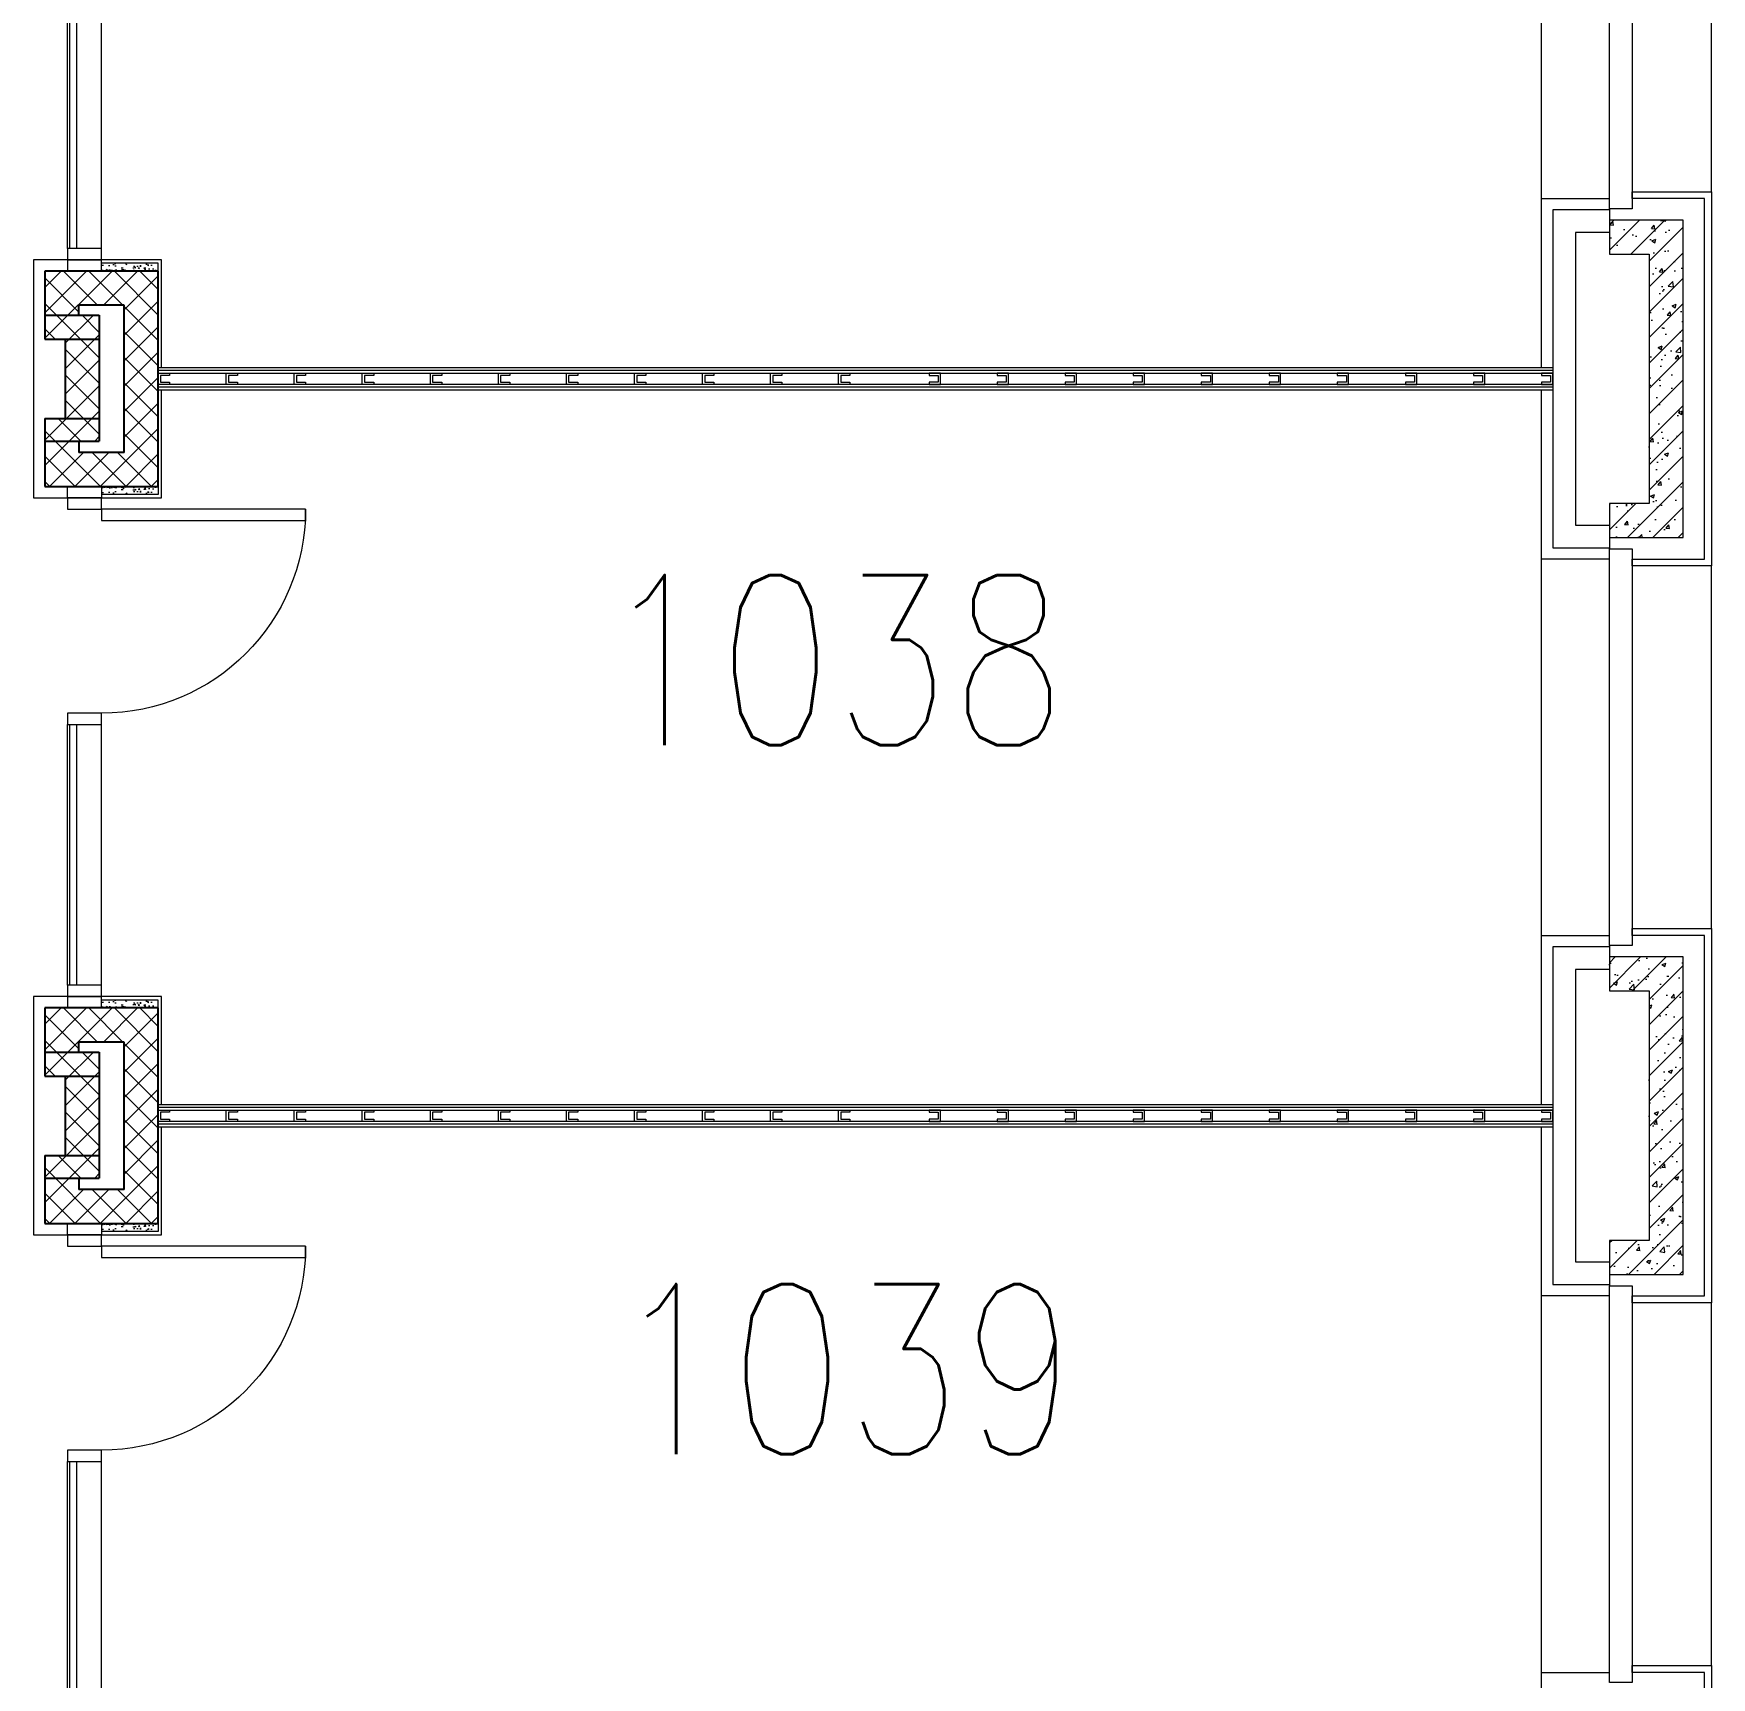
# Model space of a CAD drawing. Header units: inches. Extents: x 13084 to 220150, y 6494 to 167180.
# Drawn here: x 76165 to 83565, y 127277 to 134527 of the extents above; entities that cross this region are included whole.
import ezdxf
from ezdxf.enums import TextEntityAlignment as Align

# ---------------------------------------------------------------- set-up
doc = ezdxf.new("R2010")
doc.units = ezdxf.units.IN
doc.header["$MEASUREMENT"] = 0
for name, color, linetype, lineweight in [('Ground Floor$0$A-G250-G-Walls-Low-Level', 8, 'Continuous', 15), ('Ground Floor$0$A-G250-G-Walls-Precast-Concrete', 7, 'Continuous', 15), ('Ground Floor$0$A-G250-M-Walls-Blockwork', 7, 'Continuous', 25), ('Ground Floor$0$A-G250-M-Walls-Plasterboard-Partition', 7, 'Continuous', 15), ('Ground Floor$0$A-G252-H-Internal-Walls', 251, 'Continuous', 9), ('Ground Floor$0$A-G262-H-Precast-Panel', 251, 'Continuous', 5), ('Ground Floor$0$A-G312-M-Wall-Cladding-Panel', 7, 'Continuous', 9), ('Ground Floor$0$A-G312-M-Wall-Finish-Plaster', 7, 'Continuous', 15), ('Ground Floor$0$A-G321-M-Window', 251, 'Continuous', 9), ('Ground Floor$0$A-G322-M-Door', 251, 'Continuous', 15), ('Ground Floor$0$Z-Z001-S-Room-Name-Identification-250', 7, 'Continuous', 15)]:
    doc.layers.add(name, color=color, linetype=linetype, lineweight=lineweight)
doc.styles.add('Ground Floor$0$Tag-RomanS', font='romans.shx', dxfattribs={"width": 0.8})
pattern_1 = [(49.99999999999999, (31615.2386858852, 164129.5694537289), (182.184668996004, -15.93908553890309), [19.05, -209.55]), (355, (31615.2386858852, 164129.5694537289), (-35.24282597566699, 191.05664288218), [15.24, -167.64]), (100.451, (31630.4206858852, 164128.2412037289), (146.9425016659592, 175.1166878202919), [16.19, -178.09]), (46.18420000000002, (31615.2386858852, 164180.3694537289), (271.0790408921299, -42.04232793272715), [28.575, -314.3249999999999]), (96.6356, (31637.8285858852, 164176.8659537289), (237.4042344662371, 247.4255558900492), [24.285, -267.135]), (351.1840000000001, (31615.2386858852, 164180.3694537289), (237.4046058139339, 247.4251178605977), [22.86, -251.46]), (21, (31640.6386858852, 164167.6694537289), (151.6148798353833, -102.2655185167625), [19.05, -209.55]), (326.0000000000001, (31640.6386858852, 164167.6694537289), (61.80202834764707, 184.1879661223193), [15.24, -167.64]), (71.4514, (31653.2731858852, 164159.1473537289), (213.4164907701245, 81.92285771605745), [16.19, -178.09]), (37.50000000000001, (31615.2386858852, 164129.5694537289), (3.088603250591817, 84.55503887315311), [0, -165.608, 0, -170.18, 0, -168.275]), (7.499999999999999, (31615.2386858852, 164129.5694537289), (66.81966251030575, 100.1805748181195), [0, -97.02799999999999, 0, -161.798, 0, -64.135]), (327.5, (31558.5966858852, 164129.5694537289), (135.5905951668714, -5.728743992673458), [0, -63.5, 0, -198.12, 0, -262.89]), (317.5, (31533.1966858852, 164129.5694537289), (148.129181386018, 25.42649103333301), [0, -82.55, 0, -131.572, 0, -186.69])]
pattern_2 = [(45, (31615.2386858852, 164129.5694537289), (-56.1266007566822, 56.12660075668221), [])]

# ---------------------------------------------------------------- blocks, each defined once
blk = doc.blocks.new('Ground Floor$0$tag-roomname')
at = {"lineweight": 18, "ltscale": 0.01, "style": 'Ground Floor$0$Tag-RomanS', "width": 0.8}
blk.add_attdef('ROOM_NO_2', text='', height=3, dxfattribs=at).set_placement((-6.707523425575346e-12, 1.61168281859284), align=Align.MIDDLE_CENTER)
at = {"linetype": 'ByBlock', "lineweight": 13, "ltscale": 0.01, "style": 'Ground Floor$0$Tag-RomanS', "width": 0.8, "flags": 1}
for tag, p in [('ROOM_NAME_1', (-6.02540239924565e-12, -2.287525053430301)), ('AREA', (-6.02540239924565e-12, -5.744039249906365))]:
    blk.add_attdef(tag, text='', height=2.8, dxfattribs=at).set_placement(p, align=Align.MIDDLE_CENTER)
blk = doc.blocks.new('Ground Floor$0$Door1-faculty offices-2200')
at = {"layer": 'Ground Floor$0$A-G321-M-Window'}
blk.add_lwpolyline([(50, -65), (1200, -65), (1200, -35), (50, -35)], close=True, dxfattribs=at)
at = {"layer": 'Ground Floor$0$A-G322-M-Door'}
for p, q in [((50, 75), (1200, 75)), ((50, -75), (1200, -75))]:
    blk.add_line(p, q, dxfattribs=at)
for points in [[(2100, 975), (2150, 975), (2150, 75), (2100, 75)], [(50, 75), (50, -75), (0, -75), (0, 75)], [(1250, 75), (1250, -75), (1200, -75), (1200, 75)], [(2200, 75), (2200, -75), (2150, -75), (2150, 75)]]:
    blk.add_lwpolyline(points, close=True, dxfattribs=at)
blk.add_arc((2150, 75), 900, 90, 180, dxfattribs=at)
blk = doc.blocks.new('Ground Floor$0$Part Frame10')
for p, q in [((8.731149137020111e-11, 100.0000000725413), (6149.986141302623, 100.0000000132859)), ((8.731149137020111e-11, 100.0000000725413), (0, 0)), ((1.600710675120354e-09, 87.50000009467476, -1.354148269455376e-09), (6149.986160979519, 87.49999935236701)), ((5.820766091346741e-11, 75.00000009467476, -1.354148269455376e-09), (6149.986160977947, 74.99999935236701)), ((6149.986141302623, 100.0000000132859), (6149.986141673697, -2.954038791358471e-08)), ((6149.986160980072, 25.00000173306034), (2.095475792884827e-09, 25.00000149612606, -1.354148269455376e-09)), ((6149.986160980567, 12.50000173306034), (2.5902409106493e-09, 12.50000149612606, -1.354148269455376e-09)), ((6149.986141673697, -2.954038791358471e-08), (0, 0))]:
    blk.add_line(p, q)
for points, elevation in [([(5.820766091346741e-11, 24.99999975887476), (5.820766091346741e-11, 74.99999975887476), (50.00000000005821, 74.99999975887476), (50.00000000005821, 64.99999975887476), (10.00000000005821, 64.99999975887476), (10.00000000005821, 34.99999975887476), (50.00000000005821, 34.99999975887476), (50.00000000005821, 24.99999975887476)], -1.354148269455376e-09), ([(300.0000000000582, 24.99999975887476), (300.0000000000582, 74.99999975887476), (350.0000000000582, 74.99999975887476), (350.0000000000582, 64.99999975887476), (310.0000000000582, 64.99999975887476), (310.0000000000582, 34.99999975887476), (350.0000000000582, 34.99999975887476), (350.0000000000582, 24.99999975887476)], -1.354148269455376e-09), ([(600.0000000000582, 24.99999975887476), (600.0000000000582, 74.99999975887476), (650.0000000000582, 74.99999975887476), (650.0000000000582, 64.99999975887476), (610.0000000000582, 64.99999975887476), (610.0000000000582, 34.99999975887476), (650.0000000000582, 34.99999975887476), (650.0000000000582, 24.99999975887476)], -1.354148269455376e-09), ([(900.0000000000582, 24.99999975887476), (900.0000000000582, 74.99999975887476), (950.0000000000582, 74.99999975887476), (950.0000000000582, 64.99999975887476), (910.0000000000582, 64.99999975887476), (910.0000000000582, 34.99999975887476), (950.0000000000582, 34.99999975887476), (950.0000000000582, 24.99999975887476)], -1.354148269455376e-09), ([(1200.000000000058, 24.99999975887476), (1200.000000000058, 74.99999975887476), (1250.000000000058, 74.99999975887476), (1250.000000000058, 64.99999975887476), (1210.000000000058, 64.99999975887476), (1210.000000000058, 34.99999975887476), (1250.000000000058, 34.99999975887476), (1250.000000000058, 24.99999975887476)], -1.354148269455376e-09), ([(1500.000000000058, 24.99999975887476), (1500.000000000058, 74.99999975887476), (1550.000000000058, 74.99999975887476), (1550.000000000058, 64.99999975887476), (1510.000000000058, 64.99999975887476), (1510.000000000058, 34.99999975887476), (1550.000000000058, 34.99999975887476), (1550.000000000058, 24.99999975887476)], -1.354148269455376e-09), ([(1800.000000000058, 24.99999975887476), (1800.000000000058, 74.99999975887476), (1850.000000000058, 74.99999975887476), (1850.000000000058, 64.99999975887476), (1810.000000000058, 64.99999975887476), (1810.000000000058, 34.99999975887476), (1850.000000000058, 34.99999975887476), (1850.000000000058, 24.99999975887476)], -1.354148269455376e-09), ([(2100.000000000058, 24.99999975887476), (2100.000000000058, 74.99999975887476), (2150.000000000058, 74.99999975887476), (2150.000000000058, 64.99999975887476), (2110.000000000058, 64.99999975887476), (2110.000000000058, 34.99999975887476), (2150.000000000058, 34.99999975887476), (2150.000000000058, 24.99999975887476)], -1.354148269455376e-09), ([(2400.000000000058, 24.99999975887476), (2400.000000000058, 74.99999975887476), (2450.000000000058, 74.99999975887476), (2450.000000000058, 64.99999975887476), (2410.000000000058, 64.99999975887476), (2410.000000000058, 34.99999975887476), (2450.000000000058, 34.99999975887476), (2450.000000000058, 24.99999975887476)], -1.354148269455376e-09), ([(2700.000000000058, 24.99999975887476), (2700.000000000058, 74.99999975887476), (2750.000000000058, 74.99999975887476), (2750.000000000058, 64.99999975887476), (2710.000000000058, 64.99999975887476), (2710.000000000058, 34.99999975887476), (2750.000000000058, 34.99999975887476), (2750.000000000058, 24.99999975887476)], -1.354148269455376e-09), ([(3000.000000000058, 24.99999975887476), (3000.000000000058, 74.99999975887476), (3050.000000000058, 74.99999975887476), (3050.000000000058, 64.99999975887476), (3010.000000000058, 64.99999975887476), (3010.000000000058, 34.99999975887476), (3050.000000000058, 34.99999975887476), (3050.000000000058, 24.99999975887476)], -1.354148269455376e-09), ([(3449.986141673668, 24.99999975906394), (3449.986141673668, 74.99999975906394), (3399.986141673668, 74.99999975906394), (3399.986141673668, 64.99999975906394), (3439.986141673668, 64.99999975906394), (3439.986141673668, 34.99999975906394), (3399.986141673668, 34.99999975906394), (3399.986141673668, 24.99999975906394)], 1.933310994340844e-09), ([(3749.986141673668, 24.99999975906394), (3749.986141673668, 74.99999975906394), (3699.986141673668, 74.99999975906394), (3699.986141673668, 64.99999975906394), (3739.986141673668, 64.99999975906394), (3739.986141673668, 34.99999975906394), (3699.986141673668, 34.99999975906394), (3699.986141673668, 24.99999975906394)], 1.933310994340844e-09), ([(4049.986141673668, 24.99999975906394), (4049.986141673668, 74.99999975906394), (3999.986141673668, 74.99999975906394), (3999.986141673668, 64.99999975906394), (4039.986141673668, 64.99999975906394), (4039.986141673668, 34.99999975906394), (3999.986141673668, 34.99999975906394), (3999.986141673668, 24.99999975906394)], 1.933310994340844e-09), ([(4349.986141673668, 24.99999975906394), (4349.986141673668, 74.99999975906394), (4299.986141673668, 74.99999975906394), (4299.986141673668, 64.99999975906394), (4339.986141673668, 64.99999975906394), (4339.986141673668, 34.99999975906394), (4299.986141673668, 34.99999975906394), (4299.986141673668, 24.99999975906394)], 1.933310994340844e-09), ([(4649.986141673668, 24.99999975906394), (4649.986141673668, 74.99999975906394), (4599.986141673668, 74.99999975906394), (4599.986141673668, 64.99999975906394), (4639.986141673668, 64.99999975906394), (4639.986141673668, 34.99999975906394), (4599.986141673668, 34.99999975906394), (4599.986141673668, 24.99999975906394)], 1.933310994340844e-09), ([(4949.986141673668, 24.99999975906394), (4949.986141673668, 74.99999975906394), (4899.986141673668, 74.99999975906394), (4899.986141673668, 64.99999975906394), (4939.986141673668, 64.99999975906394), (4939.986141673668, 34.99999975906394), (4899.986141673668, 34.99999975906394), (4899.986141673668, 24.99999975906394)], 1.933310994340844e-09), ([(5249.986141673668, 24.99999975906394), (5249.986141673668, 74.99999975906394), (5199.986141673668, 74.99999975906394), (5199.986141673668, 64.99999975906394), (5239.986141673668, 64.99999975906394), (5239.986141673668, 34.99999975906394), (5199.986141673668, 34.99999975906394), (5199.986141673668, 24.99999975906394)], 1.933310994340844e-09), ([(5549.986141673668, 24.99999975906394), (5549.986141673668, 74.99999975906394), (5499.986141673668, 74.99999975906394), (5499.986141673668, 64.99999975906394), (5539.986141673668, 64.99999975906394), (5539.986141673668, 34.99999975906394), (5499.986141673668, 34.99999975906394), (5499.986141673668, 24.99999975906394)], 1.933310994340844e-09), ([(5849.986141673668, 24.99999975906394), (5849.986141673668, 74.99999975906394), (5799.986141673668, 74.99999975906394), (5799.986141673668, 64.99999975906394), (5839.986141673668, 64.99999975906394), (5839.986141673668, 34.99999975906394), (5799.986141673668, 34.99999975906394), (5799.986141673668, 24.99999975906394)], 1.933310994340844e-09), ([(6149.986141673638, 24.99999975906394), (6149.986141673638, 74.99999975906394), (6099.986141673638, 74.99999975906394), (6099.986141673638, 64.99999975906394), (6139.986141673638, 64.99999975906394), (6139.986141673638, 34.99999975906394), (6099.986141673638, 34.99999975906394), (6099.986141673638, 24.99999975906394)], -9.530623946275562e-10)]:
    blk.add_lwpolyline(points, close=True, dxfattribs=dict(elevation=elevation))

msp = doc.modelspace()

# ---------------------------------------------------------------- hatches: boundary and pattern name
at = {"layer": 'Ground Floor$0$A-G252-H-Internal-Walls'}
h = msp.add_hatch(dxfattribs=at)
h.set_pattern_fill('AR-CONC', color=256, scale=0.3, angle=90, style=0)
h.set_pattern_definition([(140, (31615.24761185842, 161864.5694549089), (4.781725661670929, 54.6554006988012), [5.715, -62.865]), (85.00000000000001, (31615.24761185842, 161864.5694549089), (-57.31699286465399, -10.57284779270009), [4.572, -50.29199999999999]), (190.451, (31615.64608685843, 161869.1240549089), (-52.53500634608756, 44.08275049978777), [4.857, -53.427]), (136.1842, (31600.00761185842, 161864.5694549089), (12.61269837981815, 81.32371226763897), [8.572499999999998, -94.29749999999999]), (186.6356, (31601.05866185842, 161871.3464249089), (-74.22766676701477, 71.22127033987114), [7.2855, -80.14049999999999]), (81.18400000000004, (31600.00761185842, 161864.5694549089), (-74.2275353581793, 71.22138174418018), [6.858, -75.438]), (111, (31603.81761185842, 161872.1894549089), (30.67965555502875, 45.48446395061498), [5.715, -62.865]), (56.00000000000004, (31603.81761185842, 161872.1894549089), (-55.25638983669578, 18.54060850429412), [4.572, -50.29199999999999]), (161.4514, (31606.37424185842, 161875.9798049089), (-24.57685731481723, 64.02494723103733), [4.856999999999998, -53.42699999999999]), (127.5, (31615.24761185842, 161864.5694549089), (-25.36651166194593, 0.9265809751775465), [0, -49.6824, 0, -51.054, 0, -50.4825]), (97.5, (31615.24761185842, 161864.5694549089), (-30.05417244543585, 20.04589875309173), [0, -29.1084, 0, -48.5394, 0, -19.2405]), (57.49999999999999, (31615.24761185842, 161847.5768549089), (1.71862319780204, 40.67717855006142), [0, -19.05, 0, -59.43599999999999, 0, -78.86699999999998]), (47.5, (31615.24761185842, 161839.9568549089), (-7.627947309999901, 44.43875441580541), [0, -24.765, 0, -39.4716, 0, -56.007])])
h.paths.add_polyline_path([(76715.24758317809, 133479.565739834), (76715.24758316798, 133514.5657427356), (76465.2633219056, 133514.5657413907), (76465.26332192498, 133479.5657408718)])
h = msp.add_hatch(dxfattribs=at)
h.set_pattern_fill('ANSI37', color=256, scale=25, style=0)
h.set_pattern_definition([(45, (31615.2386858852, 164129.5694537289), (-56.1266007566822, 56.12660075668221), []), (135, (31615.2386858852, 164129.5694537289), (-56.12660075668221, -56.1266007566822), [])])
h.paths.add_polyline_path([(76715.2475831781, 133479.565739834), (76215.25439603979, 133479.5657398316), (76215.25439603979, 133284.5657418103), (76365.25439603909, 133284.5657418103), (76365.25439603908, 133329.5657398316), (76565.24758317799, 133329.565739834), (76565.2475831775, 132679.5657417422), (76365.25439603906, 132679.5657417398), (76365.25439603908, 132729.5657397174), (76215.25439603908, 132729.5657397174), (76215.25439603908, 132529.5657399598), (76715.24758317738, 132529.5657399622)])
h.paths.add_polyline_path([(76455.25439603979, 133179.5657395223), (76455.25439604002, 133284.5657418103), (76215.25439603979, 133284.5657418103), (76215.2543960398, 133179.5657395223)], flags=17)
h.paths.add_polyline_path([(76455.25439603979, 133179.5657395223), (76305.2543960398, 133179.5657395223), (76305.25439603908, 132829.5657397174), (76455.25439603906, 132829.5657397174)], flags=17)
h.paths.add_polyline_path([(76455.25439603886, 132729.5657397174), (76455.25439603908, 132829.5657397174), (76215.25439603908, 132829.5657397174), (76215.25439603906, 132729.5657397174)])
h = msp.add_hatch(dxfattribs=at)
h.set_pattern_fill('AR-CONC', color=256, scale=0.3, angle=90, style=0)
h.set_pattern_definition([(220, (31615.24761185842, 104144.5620248825), (4.781725661670929, -54.6554006988012), [5.714999999999999, -62.86499999999999]), (275, (31615.24761185842, 104144.5620248825), (-57.31699286465399, 10.57284779270009), [4.572, -50.29199999999999]), (169.549, (31615.64608685843, 104140.0074248825), (-52.53500634608756, -44.08275049978777), [4.856999999999999, -53.42699999999999]), (223.8158, (31600.00761185842, 104144.5620248825), (12.61269837981815, -81.32371226763897), [8.5725, -94.2975]), (173.3644, (31601.05866185842, 104137.7850548825), (-74.22766676701477, -71.22127033987114), [7.285499999999999, -80.14049999999997]), (278.816, (31600.00761185842, 104144.5620248825), (-74.2275353581793, -71.22138174418018), [6.858, -75.438]), (249, (31603.81761185842, 104136.9420248825), (30.67965555502875, -45.48446395061498), [5.715, -62.865]), (304, (31603.81761185842, 104136.9420248825), (-55.25638983669578, -18.54060850429412), [4.572, -50.29199999999999]), (198.5486, (31606.37424185842, 104133.1516748825), (-24.57685731481723, -64.02494723103733), [4.856999999999998, -53.42699999999999]), (232.5, (31615.24761185842, 104144.5620248825), (-25.36651166194593, -0.9265809751775465), [0, -49.6824, 0, -51.054, 0, -50.4825]), (262.5, (31615.24761185842, 104144.5620248825), (-30.05417244543585, -20.04589875309173), [0, -29.1084, 0, -48.5394, 0, -19.2405]), (302.5, (31615.24761185842, 104161.5546248825), (1.71862319780204, -40.67717855006142), [0, -19.05, 0, -59.436, 0, -78.86699999999999]), (312.5, (31615.24761185842, 104169.1746248825), (-7.627947309999901, -44.43875441580541), [0, -24.765, 0, -39.4716, 0, -56.007])])
h.paths.add_polyline_path([(76715.24758317809, 132529.5657399574), (76715.24758316798, 132494.5657370558), (76465.2633219056, 132494.5657384007), (76465.26332192498, 132529.5657389196)])
h = msp.add_hatch(dxfattribs=at)
h.set_pattern_fill('AR-CONC', color=256, scale=0.3, angle=90, style=0)
h.set_pattern_definition([(140, (31615.24761164523, 158614.5694568147), (4.781725661670929, 54.6554006988012), [5.715, -62.865]), (85.00000000000001, (31615.24761164523, 158614.5694568147), (-57.31699286465399, -10.57284779270009), [4.572, -50.29199999999999]), (190.451, (31615.64608664523, 158619.1240568147), (-52.53500634608756, 44.08275049978777), [4.857, -53.427]), (136.1842, (31600.00761164523, 158614.5694568147), (12.61269837981815, 81.32371226763897), [8.572499999999998, -94.29749999999999]), (186.6356, (31601.05866164523, 158621.3464268147), (-74.22766676701477, 71.22127033987114), [7.2855, -80.14049999999999]), (81.18400000000004, (31600.00761164523, 158614.5694568147), (-74.2275353581793, 71.22138174418018), [6.858, -75.438]), (111, (31603.81761164523, 158622.1894568147), (30.67965555502875, 45.48446395061498), [5.715, -62.865]), (56.00000000000004, (31603.81761164523, 158622.1894568147), (-55.25638983669578, 18.54060850429412), [4.572, -50.29199999999999]), (161.4514, (31606.37424164523, 158625.9798068147), (-24.57685731481723, 64.02494723103733), [4.856999999999998, -53.42699999999998]), (127.5, (31615.24761164523, 158614.5694568147), (-25.36651166194593, 0.9265809751775465), [0, -49.6824, 0, -51.054, 0, -50.4825]), (97.49999999999997, (31615.24761164523, 158614.5694568147), (-30.05417244543585, 20.04589875309173), [0, -29.1084, 0, -48.5394, 0, -19.2405]), (57.49999999999999, (31615.24761164523, 158597.5768568147), (1.71862319780204, 40.67717855006142), [0, -19.05, 0, -59.43599999999999, 0, -78.86699999999998]), (47.5, (31615.24761164523, 158589.9568568147), (-7.627947309999901, 44.43875441580541), [0, -24.765, 0, -39.4716, 0, -56.007])])
h.paths.add_polyline_path([(76715.24758296489, 130229.5657417398), (76715.24758295478, 130264.5657446414), (76465.26332169242, 130264.5657432965), (76465.2633217118, 130229.5657427775)])
h = msp.add_hatch(dxfattribs=at)
h.set_pattern_fill('ANSI37', color=256, scale=25, style=0)
h.set_pattern_definition([(45, (31615.23868133875, 160879.5694538572), (-56.1266007566822, 56.12660075668221), []), (135, (31615.23868133875, 160879.5694538572), (-56.12660075668221, -56.1266007566822), [])])
h.paths.add_polyline_path([(76715.24757863165, 130229.5657399622), (76215.25439149333, 130229.5657399598), (76215.25439149335, 130034.5657419385), (76365.25439149264, 130034.5657419385), (76365.25439149264, 130079.5657399598), (76565.24757863153, 130079.5657399622), (76565.24757863105, 129429.5657418704), (76365.25439149262, 129429.565741868), (76365.25439149264, 129479.5657398456), (76215.25439149264, 129479.5657398456), (76215.25439149264, 129279.565740088), (76715.24757863094, 129279.5657400904)])
h.paths.add_polyline_path([(76455.25439149333, 129929.5657396505), (76455.25439149357, 130034.5657419385), (76215.25439149335, 130034.5657419385), (76215.25439149336, 129929.5657396505)], flags=17)
h.paths.add_polyline_path([(76455.25439149333, 129929.5657396505), (76305.25439149336, 129929.5657396505), (76305.25439149264, 129579.5657398456), (76455.25439149262, 129579.5657398456)], flags=17)
h.paths.add_polyline_path([(76455.25439149242, 129479.5657398456), (76455.25439149264, 129579.5657398456), (76215.25439149264, 129579.5657398456), (76215.25439149262, 129479.5657398456)])
h = msp.add_hatch(dxfattribs=at)
h.set_pattern_fill('AR-CONC', color=256, scale=0.3, angle=90, style=0)
h.set_pattern_definition([(220, (31615.24761164523, 100894.5620267883), (4.781725661670929, -54.6554006988012), [5.714999999999998, -62.86499999999999]), (275, (31615.24761164523, 100894.5620267883), (-57.31699286465399, 10.57284779270009), [4.572, -50.29199999999999]), (169.549, (31615.64608664523, 100890.0074267883), (-52.53500634608756, -44.08275049978777), [4.856999999999998, -53.42699999999999]), (223.8158, (31600.00761164523, 100894.5620267883), (12.61269837981815, -81.32371226763897), [8.5725, -94.2975]), (173.3644, (31601.05866164523, 100887.7850567883), (-74.22766676701477, -71.22127033987114), [7.285499999999998, -80.14049999999996]), (278.816, (31600.00761164523, 100894.5620267883), (-74.2275353581793, -71.22138174418018), [6.858, -75.438]), (249, (31603.81761164523, 100886.9420267883), (30.67965555502875, -45.48446395061498), [5.715, -62.865]), (304, (31603.81761164523, 100886.9420267883), (-55.25638983669578, -18.54060850429412), [4.572, -50.29199999999999]), (198.5486, (31606.37424164523, 100883.1516767883), (-24.57685731481723, -64.02494723103733), [4.856999999999998, -53.42699999999999]), (232.5, (31615.24761164523, 100894.5620267883), (-25.36651166194593, -0.9265809751775465), [0, -49.6824, 0, -51.054, 0, -50.4825]), (262.5, (31615.24761164523, 100894.5620267883), (-30.05417244543585, -20.04589875309173), [0, -29.1084, 0, -48.5394, 0, -19.2405]), (302.5, (31615.24761164523, 100911.5546267883), (1.71862319780204, -40.67717855006142), [0, -19.05, 0, -59.436, 0, -78.86699999999999]), (312.5, (31615.24761164523, 100919.1746267883), (-7.627947309999901, -44.43875441580541), [0, -24.765, 0, -39.4716, 0, -56.007])])
h.paths.add_polyline_path([(76715.24758296489, 129279.5657418632), (76715.24758295478, 129244.5657389616), (76465.26332169242, 129244.5657403065), (76465.2633217118, 129279.5657408254)])
at = {"layer": 'Ground Floor$0$A-G262-H-Precast-Panel'}
h = msp.add_hatch(dxfattribs=at)
h.set_pattern_fill('AR-CONC', color=256, style=0)
h.set_pattern_definition(pattern_1)
edge = h.paths.add_edge_path()
edge.add_line((83115.23907676531, 132304.5667903776), (83440.2392075924, 132304.5667703686))
edge.add_line((83440.23920759239, 132304.5667703686), (83440.2392937847, 133704.5646323443))
edge.add_line((83440.23929378472, 133704.5646323443), (83115.23868582366, 133704.5646523533))
edge.add_line((83115.23868582366, 133704.5646523533), (83115.2386858236, 133554.5646523533))
edge.add_line((83115.2386858236, 133554.5646523533), (83290.23927839322, 133554.5646415792))
edge.add_line((83290.2392783932, 133554.5646415792), (83290.2392229839, 132454.5667796035))
edge.add_line((83290.2392229839, 132454.5667796035), (83115.23868582322, 132454.5667903776))
edge.add_line((83115.23868582322, 132454.5667903776), (83115.23867658831, 132304.5667903776))
h = msp.add_hatch(dxfattribs=at)
h.set_pattern_fill('ANSI31', color=256, scale=25, style=0)
h.set_pattern_definition(pattern_2)
edge = h.paths.add_edge_path()
edge.add_line((83115.23907676531, 132304.5667903776), (83440.2392075924, 132304.5667703686))
edge.add_line((83440.23920759239, 132304.5667703686), (83440.2392937847, 133704.5646323443))
edge.add_line((83440.23929378472, 133704.5646323443), (83115.23868582366, 133704.5646523533))
edge.add_line((83115.23868582366, 133704.5646523533), (83115.2386858236, 133554.5646523533))
edge.add_line((83115.2386858236, 133554.5646523533), (83290.23927839322, 133554.5646415792))
edge.add_line((83290.2392783932, 133554.5646415792), (83290.2392229839, 132454.5667796035))
edge.add_line((83290.2392229839, 132454.5667796035), (83115.23868582322, 132454.5667903776))
edge.add_line((83115.23868582322, 132454.5667903776), (83115.23867658831, 132304.5667903776))
h = msp.add_hatch(dxfattribs=at)
h.set_pattern_fill('AR-CONC', color=256, style=0)
h.set_pattern_definition(pattern_1)
h.paths.add_polyline_path([(83115.23887667558, 129054.5646524623), (83440.23900750265, 129054.5646324533), (83440.23909369521, 130454.5667703996), (83115.23868582252, 130454.5667904086), (83115.23867658761, 130304.5667904086), (83290.23907830371, 130304.5667796346), (83290.23902289415, 129204.5646416883), (83115.2386858221, 129204.5646524623)])
h = msp.add_hatch(dxfattribs=at)
h.set_pattern_fill('ANSI31', color=256, scale=25, style=0)
h.set_pattern_definition(pattern_2)
h.paths.add_polyline_path([(83115.23887667558, 129054.5646524623), (83440.23900750265, 129054.5646324533), (83440.23909369521, 130454.5667703996), (83115.23868582252, 130454.5667904086), (83115.23867658761, 130304.5667904086), (83290.23907830371, 130304.5667796346), (83290.23902289415, 129204.5646416883), (83115.2386858221, 129204.5646524623)])

# ---------------------------------------------------------------- linework, layer by layer
at = {"layer": 'Ground Floor$0$A-G250-G-Walls-Low-Level'}
for p, q in [((82815.23868831246, 133799.5646708231, -2.902993823531228e-09), (82815.23868831246, 135459.5646709219, -2.902993823531228e-09)), ((83565.23439361456, 133829.5646247249), (83565.23449212023, 135429.5646247476)), ((82815.23909954401, 130549.5668106827), (82815.23356571171, 132209.5668107818)), ((82815.23868758486, 130603.31966689, -2.923880550094855e-09), (82815.23868758486, 132203.319666925, -2.923880550094855e-09)), ((83565.23419352507, 130579.5667626505), (83565.23429203074, 132179.5667626732)), ((82815.2386885744, 127299.5646708462, -2.923329919585357e-09), (82815.23868857439, 128959.5646709321, -2.923329919585357e-09)), ((83565.22908556942, 127329.5646247355), (83565.22918407508, 128929.5646247582))]:
    msp.add_line(p, q, dxfattribs=at)
at = {"layer": 'Ground Floor$0$A-G250-G-Walls-Precast-Concrete'}
for points in [[(83115.23907676531, 132304.5667903776), (83440.23920759239, 132304.5667703686), (83440.23929378472, 133704.5646323443), (83115.23868582366, 133704.5646523533), (83115.2386858236, 133554.5646523533), (83290.2392783932, 133554.5646415792), (83290.2392229839, 132454.5667796035), (83115.23868582322, 132454.5667903776), (83115.23867658831, 132304.5667903776)], [(83115.23887667558, 129054.5646524623), (83440.23900750265, 129054.5646324533), (83440.23909369521, 130454.5667703996), (83115.23868582252, 130454.5667904086), (83115.23867658761, 130304.5667904086), (83290.23907830371, 130304.5667796346), (83290.23902289415, 129204.5646416883), (83115.2386858221, 129204.5646524623), (83115.23887667556, 129054.5646524623)]]:
    msp.add_lwpolyline(points, dxfattribs=at)
at = {"layer": 'Ground Floor$0$A-G250-M-Walls-Blockwork'}
for p, q in [((76715.2475831781, 133479.565739834), (76215.25439603979, 133479.5657398316, 1.993489638293169e-09)), ((76215.25439603979, 133479.5657398316, 1.993489638293169e-09), (76215.2543960398, 133179.5657395223)), ((76715.24758317738, 132529.5657399622, -2.5094354141682e-09), (76715.2475831781, 133479.565739834)), ((76215.25439603979, 133284.5657418103, 1.993489638293169e-09), (76455.25439604002, 133284.5657418103, 1.993489638293169e-09)), ((76565.24758317799, 133329.565739834), (76365.25439603908, 133329.5657398316, 1.993489638293169e-09)), ((76365.25439603908, 133284.5657418103, 1.993489638293169e-09), (76365.25439603908, 133329.5657398316, 1.993489638293169e-09)), ((76455.25439604002, 133284.5657418103, 1.993489638293169e-09), (76455.25439603887, 132729.5657397174)), ((76565.2475831775, 132679.5657399622, -2.5094354141682e-09), (76565.24758317799, 133329.565739834)), ((76215.2543960398, 133179.5657395223), (76455.25439603982, 133179.5657395223)), ((76305.2543960398, 133179.5657395223), (76305.25439603908, 132829.5657397174)), ((76215.25439603908, 132829.5657397174), (76215.25439603908, 132529.5657399598)), ((76215.2543960398, 132829.5657397174), (76455.25439603982, 132829.5657397174)), ((76215.25439603979, 132729.5657397174), (76455.25439604002, 132729.5657397174)), ((76365.25439603908, 132729.5657397174), (76365.25439603908, 132679.5657417398)), ((76565.24758317799, 132679.5657417422, -2.5094354141682e-09), (76365.25439603908, 132679.5657417398)), ((76215.25439603908, 132529.5657399598), (76715.24758317738, 132529.5657399622, -2.5094354141682e-09)), ((76715.24758296442, 130229.5657399598), (76215.25439149333, 130229.5657399598)), ((76215.25439149333, 130229.5657399598), (76215.25439149336, 129929.5657396505, -3.337664111497734e-09)), ((76715.2475829649, 130229.5657417398), (76215.25439582659, 130229.5657417374, 1.992910203226042e-09)), ((76715.24758296371, 129279.565740088, -2.510014849235327e-09), (76715.24758296442, 130229.5657399598)), ((76215.25439149335, 130034.5657419385), (76455.25439149357, 130034.5657419385)), ((76565.24758296431, 130079.5657399598), (76365.25439149264, 130079.5657399598)), ((76365.25439149264, 130034.5657419385), (76365.25439149264, 130079.5657399598)), ((76455.25439149357, 130034.5657419385), (76455.25439149243, 129479.5657398456, -3.337664111497734e-09)), ((76565.24758296383, 129429.565740088, -2.510014849235327e-09), (76565.24758296431, 130079.5657399598)), ((76215.25439149336, 129929.5657396505, -3.337664111497734e-09), (76455.25439149336, 129929.5657396505, -3.337664111497734e-09)), ((76305.25439149336, 129929.5657396505, -3.337664111497734e-09), (76305.25439149264, 129579.5657398456, -3.337664111497734e-09)), ((76215.25439149264, 129579.5657398456, -3.337664111497734e-09), (76215.25439149264, 129279.565740088, -3.788082118689752e-09)), ((76215.25439149336, 129579.5657398456, -3.337664111497734e-09), (76455.25439149336, 129579.5657398456, -3.337664111497734e-09)), ((76215.25439149335, 129479.5657398456, -3.337664111497734e-09), (76455.25439149357, 129479.5657398456, -3.337664111497734e-09)), ((76365.25439149264, 129479.5657398456, -3.337664111497734e-09), (76365.25439149264, 129429.565741868, -3.788082118689752e-09)), ((76565.24758296431, 129429.565741868, -2.510014849235327e-09), (76365.25439149264, 129429.565741868, -3.788082118689752e-09)), ((76215.25439149264, 129279.565740088, -3.788082118689752e-09), (76715.24758296371, 129279.565740088, -2.510014849235327e-09))]:
    msp.add_line(p, q, dxfattribs=at)
at = {"layer": 'Ground Floor$0$A-G312-M-Wall-Cladding-Panel'}
for points in [[(83215.23868582369, 133829.5646246487), (83565.23930148047, 133829.5646246485), (83565.23919989663, 132179.5667626729), (83215.23919989663, 132179.5667903776), (83215.23920227133, 132209.5667903776), (83535.23920174362, 132209.5667650476), (83535.23929963348, 133799.5646246485), (83215.23868582367, 133799.5646246487)], [(83215.23357786829, 130579.5667626506), (83565.23419352507, 130579.5667626505), (83565.23409194124, 128929.5689006748), (83215.23409194125, 128929.5689283795), (83215.23409431594, 128959.5689283795), (83535.23409378823, 128959.5689030495), (83535.23419167809, 130549.5667626505), (83215.23357786829, 130549.5667626506)], [(83215.22846991263, 127329.5646247356), (83565.22908556942, 127329.5646247355), (83565.22898398558, 125679.5667627598), (83215.2289839856, 125679.5667904645), (83215.22898636028, 125709.5667904645), (83535.22898583257, 125709.5667651345), (83535.22908372243, 127299.5646247355), (83215.22846991263, 127299.5646247356)]]:
    msp.add_lwpolyline(points, close=True, dxfattribs=at)
at = {"layer": 'Ground Floor$0$A-G312-M-Wall-Finish-Plaster'}
for p, q in [((82815.2386851703, 133054.5657396164), (82815.2386856224, 133799.5646708231)), ((82815.2386856224, 133799.5646708231), (83115.23929963369, 133799.5646585099)), ((76730.24758317809, 133529.5657389546), (76165.25439603979, 133529.5657398316)), ((76165.25439603979, 133529.5657398316), (76165.25439603908, 132479.5657399598)), ((76315.25439596007, 133529.5657395988), (76315.2543959603, 133479.5657398321, 1.671057410383291e-09)), ((76465.25439596007, 133479.5657398328), (76465.25439596007, 133529.5657393659)), ((76715.24758311626, 133514.5657398075), (76465.25439596007, 133514.5657393659)), ((76715.2475831781, 133479.565739834), (76715.24758311626, 133514.5657398075)), ((76730.2475831781, 133054.5657393266), (76730.24758317809, 133529.5657389546)), ((76730.24758317732, 132479.5657331304), (76730.2475831781, 132954.5657398382)), ((82815.23868465752, 132209.5668088474), (82815.2386851096, 132954.5657398353)), ((76165.25439603908, 132479.5657399598), (76730.24758317732, 132479.5657331304)), ((76315.25439596007, 132479.5657401926), (76315.2543959603, 132529.5657399593, 1.671057410383291e-09)), ((76465.25439596007, 132529.5657399586), (76465.25439596007, 132479.5657404255)), ((76715.24758311626, 132494.5657399839), (76465.25439596007, 132494.5657404255)), ((76715.2475831781, 132529.5657399574), (76715.24758311626, 132494.5657399839)), ((83115.23920174362, 132209.5667965342), (82815.23868465752, 132209.5668088474)), ((82815.23883321282, 129804.5657397446), (82815.23868470557, 130549.5668088784)), ((82815.23868470557, 130549.5668088784), (83115.23909954401, 130549.5667965652)), ((76730.24758296489, 130279.5657408604), (76165.25439582659, 130279.5657417374)), ((76165.25439582659, 130279.5657417374), (76165.25439582588, 129229.5657418656)), ((76315.25439574687, 130279.5657415046), (76315.25439574712, 130229.5657417379, 1.670477975316164e-09)), ((76465.25439574689, 130229.5657417386), (76465.25439574687, 130279.5657412717)), ((76715.24758290307, 130264.5657417133), (76465.25439574687, 130264.5657412717)), ((76715.2475829649, 130229.5657417398), (76715.24758290307, 130264.5657417133)), ((76730.2475829649, 129804.5657412324), (76730.24758296489, 130279.5657408604)), ((76730.24758296413, 129229.5657350361), (76730.24758296492, 129704.565741744)), ((82815.23900165387, 128959.5646709321), (82815.23885314663, 129704.5657399053)), ((76315.25439574687, 129229.5657420984), (76315.25439574712, 129279.5657418651, 1.670477975316164e-09)), ((76465.25439574689, 129279.5657418644), (76465.25439574687, 129229.5657423313)), ((76715.2475829649, 129279.5657418632), (76715.24758290307, 129244.5657418897)), ((76165.25439582588, 129229.5657418656), (76730.24758296413, 129229.5657350361)), ((76715.24758290307, 129244.5657418897), (76465.25439574687, 129244.5657423313)), ((83115.23376579896, 128959.5646586192), (82815.23900165387, 128959.5646709321)), ((82815.23868563925, 127299.5646708462), (83115.23889945426, 127299.5646770026)), ((82815.2386855964, 126554.5657394678), (82815.23868563925, 127299.5646708462))]:
    msp.add_line(p, q, dxfattribs=at)
for points in [[(83115.23366083123, 133754.5667983758), (83115.23366084977, 133749.5667983758), (82865.2337248518, 133749.5667978192), (82865.2337248518, 132259.5668009733), (83115.23366084977, 132259.5668004167), (83115.23366639734, 132254.5667983759)], [(83115.238685434, 133754.566798747), (83115.23868582363, 133649.5667985985), (82965.2337248518, 133649.5667980419), (82965.2337248518, 132359.5668007507), (83115.23867997444, 132359.5668063504), (83115.2387964729, 132254.5669154832)], [(83115.23346074161, 130504.5667984459), (83115.23346076015, 130499.5667984459), (82865.23352476218, 130499.5667978893), (82865.23352476218, 129009.5668010434), (83115.23346076015, 129009.5668004868), (83115.23346630772, 129004.5667984459)], [(83115.23868542768, 130504.566798817), (83115.23868581731, 130399.5667986685), (82965.23352476218, 130399.5667981119), (82965.23352476218, 129109.5668008207), (83115.23868581696, 129109.5668002641), (83115.23880231543, 129004.5669093969)]]:
    msp.add_lwpolyline(points, dxfattribs=at)
at = {"layer": 'Ground Floor$0$A-G321-M-Window'}
for points in [[(83115.2392968632, 133754.5646585859), (83115.23940460378, 135504.5646586086), (83215.23928608984, 135504.564652452), (83215.23917834926, 133754.5646524293)], [(83115.23346074161, 130504.5667984459), (83115.23356848216, 132254.5667984686), (83215.23344996822, 132254.566792312), (83215.23334222767, 130504.5667922893)], [(83115.23366082888, 127254.5646604136), (83115.23376856944, 129004.5646604363), (83215.2336500555, 129004.5646542797), (83215.23354231493, 127254.564654257)]]:
    msp.add_lwpolyline(points, close=True, dxfattribs=at)

# ---------------------------------------------------------------- block references
at = {"layer": 'Ground Floor$0$A-G250-M-Walls-Plasterboard-Partition'}
for p in [(76715.2475831781, 132954.5657398382), (76715.24758296492, 129704.565741744)]:
    msp.add_blockref('Ground Floor$0$Part Frame10', p, dxfattribs=at)
at = {"layer": 'Ground Floor$0$A-G322-M-Door', "xscale": -1, "rotation": 270}
for p in [(76390.25439596007, 133529.5657393659, 2.882885849367484e-09), (76390.25439141362, 130279.5657349434), (76390.25438686716, 127029.5657350716, -2.894273418092376e-09)]:
    msp.add_blockref('Ground Floor$0$Door1-faculty offices-2200', p, dxfattribs=at)
at = {"layer": 'Ground Floor$0$Z-Z001-S-Room-Name-Identification-250'}
ref = msp.add_blockref('Ground Floor$0$tag-roomname', (79694.04046844497, 131361.218898797), dxfattribs=dict(at, xscale=250, yscale=250, zscale=250))
ref.add_attrib('ROOM_NO_2', '1038', dxfattribs={"layer": '0', "lineweight": 18, "ltscale": 0.01, "height": 750, "style": 'Ground Floor$0$Tag-RomanS', "width": 0.8000000000000002}).set_placement((79694.0404684433, 131764.1396034452), align=Align.MIDDLE_CENTER)
ref = msp.add_blockref('Ground Floor$0$tag-roomname', (79744.85760671172, 128233.7847155357), dxfattribs=dict(at, xscale=250, yscale=250, zscale=250))
ref.add_attrib('ROOM_NO_2', '1039', dxfattribs={"layer": '0', "lineweight": 18, "ltscale": 0.01, "height": 750, "style": 'Ground Floor$0$Tag-RomanS', "width": 0.8000000000000002}).set_placement((79744.85760671005, 128636.7054201839), align=Align.MIDDLE_CENTER)

doc.saveas('drawing.dxf')
